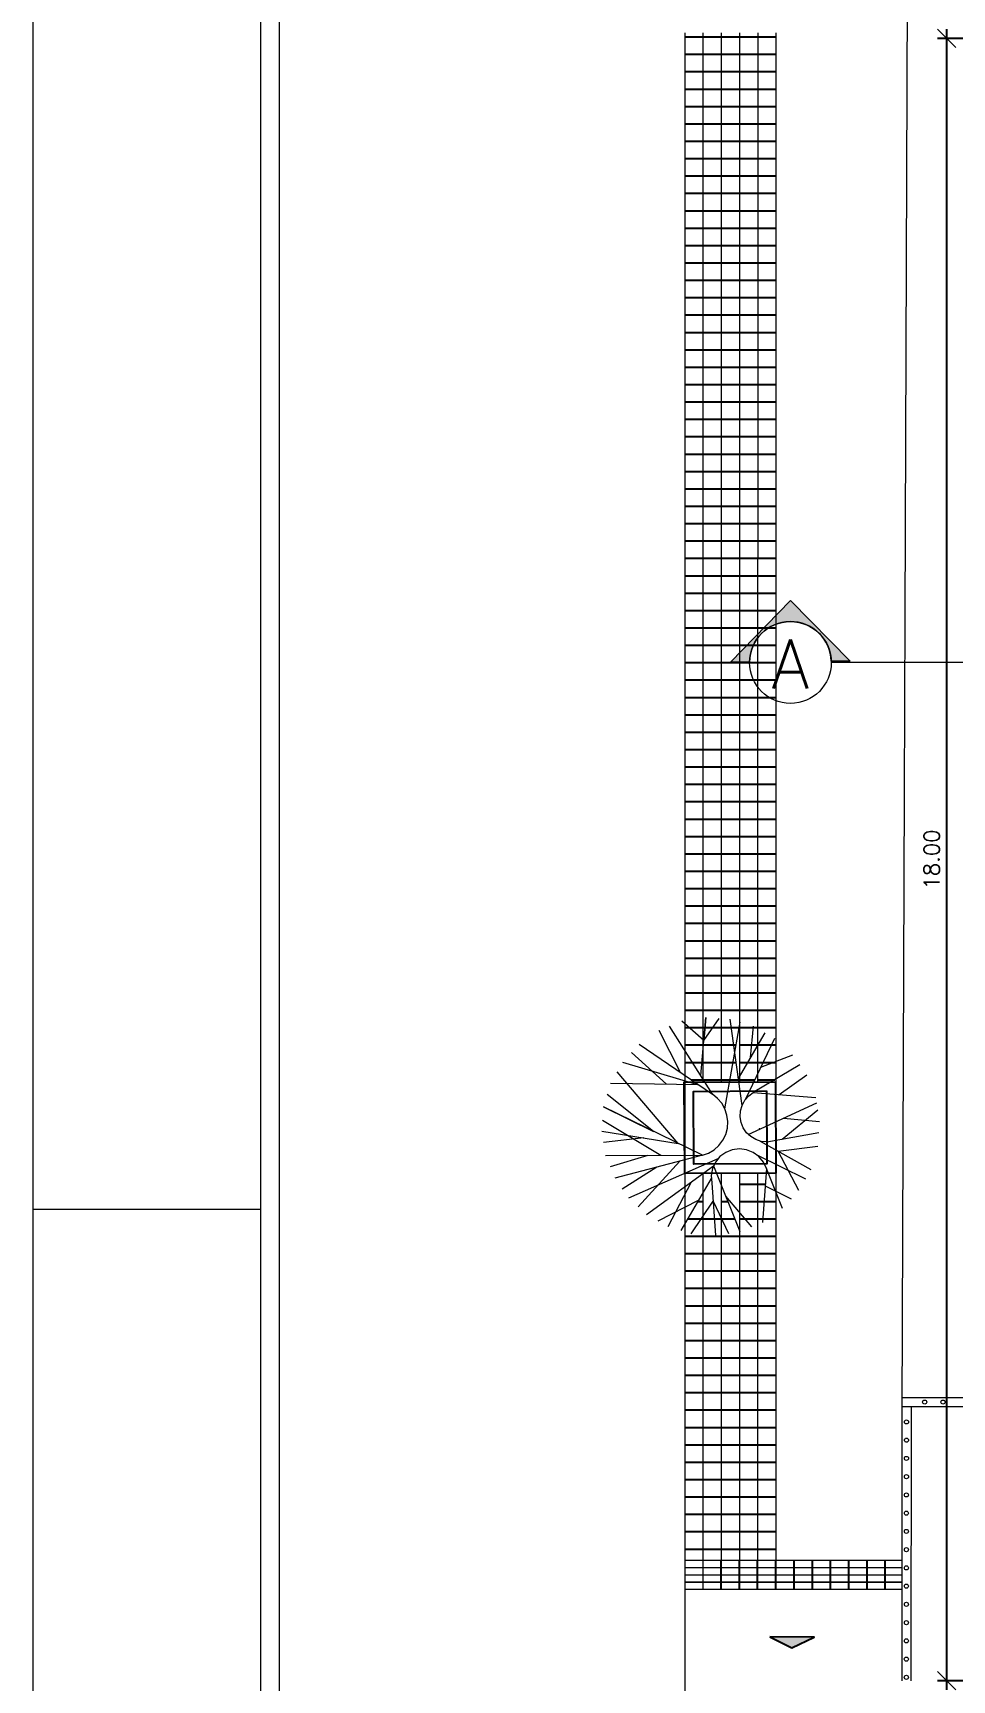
# Model space of a CAD drawing. Header units: millimetres. Extents: x 521 to 1055, y 261 to 520.
# Drawn here: x 655.96 to 666.04, y 486.72 to 504.78 of the extents above; entities that cross this region are included whole.
import ezdxf
from ezdxf.enums import TextEntityAlignment as Align

# ---------------------------------------------------------------- set-up
doc = ezdxf.new("R2010")
doc.units = ezdxf.units.MM
doc.linetypes.add('CONTINU', pattern=[0])
doc.linetypes.add('DASHDOTX2', pattern=[2, 1, -0.5, 0, -0.5])
doc.layers.add('0.1', color=8, linetype='Continuous', lineweight=13)
doc.layers.add('Texto 2', color=1, linetype='Continuous')
doc.styles.add('ROMANS', font='romans')
doc.dimstyles.new('Fares Eng - 50', dxfattribs={"dimscale": 2, "dimtxt": 0.085, "dimasz": 0.1, "dimexe": 0.05, "dimexo": 0.05, "dimgap": 0.04, "dimtad": 1, "dimzin": 4, "dimdsep": 46, "dimtxsty": 'ROMANS', "dimblk1": 'OBLIQUE', "dimblk2": 'OBLIQUE', "dimsah": 1, "dimcen": 0.05, "dimdle": 0.05, "dimclrd": 8, "dimclre": 8, "dimclrt": 8, "dimaunit": 1, "dimadec": 0, "dimazin": 0, "dimtfac": 1, "dimtix": 1, "dimtmove": 2, "dimatfit": 0, "dimldrblk": 'OPEN90', "dimfxl": 1, "dimtolj": 1, "dimtzin": 0, "dimarcsym": 0})
pattern_1 = [(0, (279.22985, 358.23872), (0, 0.1905), [])]

# ---------------------------------------------------------------- blocks, each defined once
blk = doc.blocks.new('_OBLIQUE')
at = {"color": 0, "linetype": 'ByBlock'}
blk.add_line((-0.5, -0.5), (0.5, 0.5), dxfattribs=at)
blk = doc.blocks.new('*D89')
at = {"layer": '0.1', "color": 8, "linetype": 'CONTINU', "lineweight": -2, "transparency": 16777216}
for p, q in [((665.983, 486.617), (665.983, 504.817)), ((666.232, 504.717), (665.883, 504.717)), ((666.232, 486.717), (665.883, 486.717))]:
    blk.add_line(p, q, dxfattribs=at)
at = {"layer": 'DEFPOINTS', "color": 0, "linetype": 'CONTINU', "lineweight": -2, "transparency": 16777216}
for p in [(665.983, 504.717), (666.332, 504.717), (666.332, 486.717)]:
    blk.add_point(p, dxfattribs=at)
at = {"layer": '0.1', "color": 8, "linetype": 'CONTINU', "lineweight": -2, "transparency": 16777216, "xscale": 0.2, "yscale": 0.2, "zscale": 0.2}
for p, rotation in [((665.983, 504.717), 90), ((665.983, 486.717), 270)]:
    blk.add_blockref('_OBLIQUE', p, dxfattribs=dict(at, rotation=rotation))
at = {"layer": '0.1', "color": 8, "linetype": 'CONTINU', "transparency": 16777216, "insert": (665.818, 495.717), "char_height": 0.17, "attachment_point": 5, "rotation": 90, "style": 'ROMANS'}
blk.add_mtext('\\A1;18.00', dxfattribs=at)
blk = doc.blocks.new('_Open90')
at = {"color": 0, "linetype": 'ByBlock', "lineweight": -2}
for p, q in [((0, 0), (-1, 0)), ((-0.5, 0.5), (0, 0)), ((0, 0), (-0.5, -0.5))]:
    blk.add_line(p, q, dxfattribs=at)
blk = doc.blocks.new('Cor-4A')
h = blk.add_hatch(color=1)
edge = h.paths.add_edge_path()
edge.add_line((-0.00005, -0.00732), (-0.00757, 0))
edge.add_line((-0.00757, 0), (-0.00014, 0.00731))
edge.add_line((-0.00014, 0.00731), (-0.00014, 0.005))
edge.add_arc((0, 0), 0.005, 91.6216, 269.468)
edge.add_line((-0.00005, -0.005), (-0.00005, -0.00732))
at = {"linetype": 'DASHDOTX2'}
blk.add_line((0, 0.03735), (0, 0.005), dxfattribs=at)
at = {"color": 1}
blk.add_lwpolyline([(-0.00005, -0.00732), (-0.00757, 0), (-0.00014, 0.00731), (-0.00014, 0.005, 0.98138), (-0.00005, -0.005)], format="xyb", close=True, dxfattribs=at)
blk.add_circle((0, 0), 0.005, dxfattribs=at)
at = {"color": 3, "style": 'ROMANS'}
blk.add_attdef('O', text='', height=0.006, rotation=90, dxfattribs=at).set_placement((0.00019, 0), align=Align.MIDDLE)
blk = doc.blocks.new('ARV1')
for p, q in [((-0.5054, 0.9113), (-0.8423, 1.5681)), ((-0.1407, 1.4161), (0.0989, 1.7605)), ((0.1949, 0.3431), (0.4235, 1.7048)), ((0.4634, 0.4005), (0.2709, 1.7498)), ((0.5923, 1.1492), (0.6377, 1.6415)), ((0.4031, 0.8237), (0.8191, 1.5396)), ((0.5168, 0.4952), (0.9711, 1.4544)), ((-0.7238, 0.7245), (-1.2729, 1.2194)), ((0.755, 0.9984), (1.2545, 1.1977)), ((1.0437, 0.573), (1.4738, 0.8844)), ((0.5591, -0.0523), (1.6313, 0.447)), ((1.095, -0.1252), (1.6493, 0.337)), ((-0.8061, -0.388), (-1.7211, 0.152)), ((1.1112, 0.2048), (1.6793, 0.1529)), ((-1.0745, -0.1172), (-1.7031, -0.1904)), ((0.7476, -0.1574), (1.5471, -0.5954)), ((0.8557, -0.1699), (1.6686, -0.0184)), ((-1.0074, -0.3893), (-1.5974, -0.572)), ((0.0893, -0.4358), (-1.3067, -1.0613)), ((-0.506, -0.477), (-1.1567, -1.1971)), ((0.6958, -0.3704), (1.4637, -0.7442)), ((-0.8667, -0.5727), (-1.4069, -0.9182)), ((-0.0159, -0.7468), (-0.4854, -1.5654)), ((-0.3293, -0.8064), (-0.6899, -1.5051)), ((-0.0071, -0.8135), (0.0586, -1.6373)), ((0.2097, -1.0193), (0.6221, -1.4999)), ((0.83, -0.8592), (1.2412, -1.0601)), ((-0.2148, -1.0934), (-0.845, -1.418))]:
    blk.add_line(p, q)
for points in [[(-1.1556, 1.349), (-0.0013, 0.5719), (-0.6793, 1.6344)], [(-0.1872, 0.8633), (-0.1108, 1.7737), (-0.1407, 1.4161), (-0.4881, 1.7122)], [(-1.4123, 1.0654), (-0.2215, 0.7202), (-1.5994, 0.732)], [(1.365, 1.0398), (0.638, 0.6035), (1.6177, 0.5303)], [(-1.7315, -0.0163), (-0.5369, -0.1994), (-1.4972, 0.9138)], [(-1.67, -0.3938), (-0.1549, -0.3836), (-1.7076, 0.3652), (-0.9208, -0.0143), (-1.6507, 0.558)], [(-0.1549, -0.3836), (-0.0593, -0.3487), (0.0278, -0.2962), (0.1033, -0.2277), (0.1642, -0.1462), (0.2083, -0.0545), (0.2342, 0.044), (0.2404, 0.1456), (0.2272, 0.2464), (0.1949, 0.3431), (0.1448, 0.4315), (0.0786, 0.5088), (-0.0013, 0.5719)], [(0.8557, -0.1699), (0.7651, -0.1613), (0.679, -0.1335), (0.6007, -0.0877), (0.5344, -0.0259), (0.483, 0.0489), (0.4489, 0.1331), (0.434, 0.2225), (0.439, 0.3131), (0.4634, 0.4005), (0.5062, 0.4804), (0.5654, 0.5493), (0.638, 0.6035)], [(1.36, -0.9289), (1.0306, -0.3125), (1.6553, -0.2288)], [(-0.1549, -0.3836), (-0.1549, -0.3836), (-1.526, -0.748)], [(0.849, -0.5865), (0.8014, -0.4854), (0.7301, -0.3991), (0.6394, -0.3338), (0.5353, -0.2931), (0.4242, -0.2796), (0.3134, -0.2945), (0.2099, -0.3365), (0.12, -0.4031), (0.0498, -0.4901), (0.0033, -0.5918), (-0.016, -0.702), (-0.0071, -0.8135)], [(-1.0233, -1.3179), (0.0189, -0.5497), (0.436, -1.5757)], [(1.1033, -1.2124), (0.849, -0.5865), (0.79, -1.4316)], [(-0.3231, -1.6133), (0.0157, -1.1009), (0.262, -1.6039)]]:
    blk.add_lwpolyline(points)
blk = doc.blocks.new('SET1')
at = {"layer": 'Texto 2'}
blk.add_hatch(color=8, dxfattribs=at).paths.add_polyline_path([(0.282, 0.232), (-0.113, 0.138), (-0.282, -0.232)])
at = {"layer": 'Texto 2', "color": 1}
blk.add_lwpolyline([(-0.282, -0.232), (-0.113, 0.138), (0.282, 0.232)], close=True, dxfattribs=at)

msp = doc.modelspace()

# ---------------------------------------------------------------- hatches: boundary and pattern name
at = {"layer": '0.1', "linetype": 'CONTINU', "lineweight": -2}
h = msp.add_hatch(dxfattribs=at)
h.set_pattern_fill('LINE,_O', color=8, scale=0.06, double=1)
h.set_pattern_definition(pattern_1)
h.paths.add_polyline_path([(663.3102, 504.77691, -0.00028774), (663.31018, 504.78554), (663.1102, 504.77952), (663.10988, 493.9166), (663.30988, 493.74432)])
h.paths.add_polyline_path([(663.5102, 504.77719, -0.00049218), (663.51017, 504.79155), (663.3102, 504.78554), (663.30986, 493.31028), (663.33083, 493.27705), (663.50986, 493.27793)])
h.paths.add_polyline_path([(663.7102, 504.77747, -0.00070801), (663.71017, 504.79757), (663.51017, 504.79155, 0.00049218), (663.5102, 504.77719), (663.50986, 493.27793), (663.60255, 493.27839), (663.70988, 493.89777)])
h.paths.add_polyline_path([(663.9102, 504.77776, -0.00093621), (663.91017, 504.80359), (663.71017, 504.79757, 0.00070801), (663.7102, 504.77747), (663.70986, 493.3373), (663.90987, 493.67738)])
h.paths.add_polyline_path([(664.11, 497.88092), (664.10806, 497.88092), (664.11, 497.88292), (664.1102, 504.77806, -0.00117788), (664.11018, 504.80961), (663.91017, 504.80359, 0.00093621), (663.9102, 504.77776), (663.90987, 493.36448), (663.94594, 493.43963), (664.10987, 493.50404)])
h = msp.add_hatch(dxfattribs=at)
h.set_pattern_fill('LINE,_O', color=8, scale=0.06, double=1)
h.set_pattern_definition(pattern_1)
h.paths.add_polyline_path([(663.30988, 493.74432), (663.10988, 493.9166), (663.10987, 493.62735), (663.2858, 493.34843), (663.30987, 493.61829)])
h.paths.add_polyline_path([(663.10987, 493.62735), (663.10987, 493.35149), (663.22, 493.2765), (663.30986, 493.27694), (663.30986, 493.31028)])
h.paths.add_polyline_path([(663.65933, 493.60607), (663.60255, 493.27839), (663.70426, 493.27889)])
h.paths.add_polyline_path([(663.90987, 493.67738), (663.70986, 493.3373), (663.70986, 493.27892), (663.86917, 493.2797), (663.90987, 493.36448)])
h.paths.add_polyline_path([(664.10987, 493.50404), (663.94594, 493.43963), (663.90987, 493.36448), (663.90986, 493.2799), (664.05987, 493.28064), (664.10986, 493.31029)])
h = msp.add_hatch(dxfattribs=at)
h.set_pattern_fill('LINE,_O', color=8, scale=0.06, double=1)
h.set_pattern_definition(pattern_1)
h.paths.add_polyline_path([(663.30983, 492.06582), (663.10982, 491.7213), (663.10971, 488.03699), (663.30971, 488.03699)])
h.paths.add_polyline_path([(663.50982, 491.78819), (663.42061, 491.97281), (663.30982, 491.80715), (663.30971, 488.03699), (663.50971, 488.03698)])
h.paths.add_polyline_path([(663.70982, 491.64705), (663.50983, 492.14649), (663.50971, 488.03698), (663.70971, 488.03697)])
h.paths.add_polyline_path([(663.90983, 492.27989), (663.70983, 492.2789), (663.70971, 488.03697), (663.90971, 488.03697)])
h.paths.add_polyline_path([(664.10983, 492.0699), (664.10457, 492.08303), (663.99148, 492.13902), (664.00209, 492.28035), (663.90983, 492.27989), (663.90971, 488.03697), (664.10971, 488.03696)])

# ---------------------------------------------------------------- linework, layer by layer
at = {"layer": '0.1', "color": 8}
for p, q in [((665.55276, 506.1039), (665.49153, 489.67899)), ((663.1102, 504.77663), (663.10883, 458.12207)), ((663.3102, 504.77662), (663.30986, 493.27694)), ((663.5102, 504.77662), (663.50986, 493.27694)), ((663.7102, 504.77661), (663.70986, 493.27693)), ((663.9102, 504.77661), (663.90986, 493.27693)), ((664.1102, 504.7766), (664.10986, 493.27692)), ((663.30983, 492.27693), (663.3097, 487.71699)), ((663.50983, 492.27693), (663.5097, 487.71698)), ((663.70983, 492.27692), (663.7097, 487.71697)), ((663.90983, 492.27691), (663.9097, 487.71697)), ((664.10983, 492.27691), (664.1097, 487.71696)), ((655.96365, 491.88495), (658.46365, 491.88495)), ((665.49153, 489.67899), (665.49056, 486.71689)), ((665.59153, 489.67896), (665.59056, 486.71686)), ((665.59168, 489.71692), (665.59153, 489.67862)), ((665.49059, 487.71692), (663.1097, 487.71699))]:
    msp.add_line(p, q, dxfattribs=at)
at = {"layer": '0.1', "color": 8, "linetype": 'CONTINU'}
for p, q in [((667.30272, 489.81692), (665.49204, 489.81618)), ((667.20272, 489.71692), (665.49167, 489.71692))]:
    msp.add_line(p, q, dxfattribs=at)
at = {"layer": '0.1', "color": 8, "linetype": 'CONTINU', "lineweight": -2}
for p, q in [((663.5097, 487.71698), (663.50971, 488.03698)), ((663.7097, 487.71697), (663.70971, 488.03697)), ((663.9097, 487.71697), (663.90971, 488.03697)), ((664.1097, 487.71696), (664.10971, 488.03696)), ((664.3097, 487.71696), (664.30971, 488.03696)), ((664.5097, 487.71695), (664.50971, 488.03695)), ((664.7097, 487.71694), (664.70971, 488.03694)), ((664.9097, 487.71694), (664.90971, 488.03694)), ((665.1097, 487.71693), (665.10971, 488.03693)), ((665.3097, 487.71693), (665.30971, 488.03693))]:
    msp.add_line(p, q, dxfattribs=at)
at = {"layer": '0.1', "color": 8}
for points in [[(782.16805, 519.88495), (655.96365, 519.88495), (655.96365, 435.88495), (782.16805, 435.88495)], [(658.46365, 436.88495), (658.46365, 518.88495), (781.16805, 518.88495), (781.16805, 436.88495)]]:
    msp.add_lwpolyline(points, close=True, dxfattribs=at)
msp.add_lwpolyline([(765.34805, 517.68495, 0.41421356), (764.34805, 518.68495), (659.66365, 518.68495, 0.41421356), (658.66365, 517.68495), (658.66365, 444.08495, 0.41421356), (659.66365, 443.08495), (764.34805, 443.08495, 0.41421356), (765.34805, 444.08495)], format="xyb", close=True, dxfattribs=at)
at = {"layer": '0.1', "color": 8, "linetype": 'CONTINU', "lineweight": -2}
for points in [[(664.10489, 493.28087), (664.10982, 492.28088), (663.10983, 492.27594), (663.1049, 493.27593), (664.10489, 493.28087)], [(664.00538, 493.18037), (664.00933, 492.38038), (663.20934, 492.37644), (663.20539, 493.17643), (664.00538, 493.18037)]]:
    msp.add_lwpolyline(points, dxfattribs=at)
at = {"layer": '0.1', "color": 8, "const_width": 0.015}
for points in [[(665.49344, 488.03692), (663.10971, 488.03699)], [(665.49344, 487.95692), (663.10971, 487.95699)], [(665.49365, 487.87692), (663.1097, 487.87699)], [(665.49385, 487.79692), (663.1097, 487.79699)], [(665.49406, 487.71692), (663.1097, 487.71699)]]:
    msp.add_lwpolyline(points, dxfattribs=at)
at = {"layer": '0.1', "color": 8}
for centre in [(665.74156, 489.7706), (665.94156, 489.7706), (665.54149, 489.55337), (665.54143, 489.35337), (665.54136, 489.15337), (665.5413, 488.95337), (665.54123, 488.75337), (665.54117, 488.55337), (665.5411, 488.35337), (665.54103, 488.15337), (665.54097, 487.95337), (665.5409, 487.75337), (665.54084, 487.55337), (665.54077, 487.35337), (665.54071, 487.15337), (665.54064, 486.95337), (665.54058, 486.75337)]:
    msp.add_circle(centre, 0.0225, dxfattribs=at)
at = {"layer": '0.1', "color": 8, "linetype": 'Continuous'}
msp.add_point((663.92972, 492.76624), dxfattribs=at)

# ---------------------------------------------------------------- block references
at = {"layer": '0.1', "color": 8}
ref = msp.add_blockref('Cor-4A', (664.26944, 497.87682), dxfattribs=dict(at, xscale=89.59999999999991, yscale=89.59999999999991, zscale=89.59999999999991, rotation=270))
ref.add_attrib('O', 'A', dxfattribs={"layer": '0', "color": 3, "height": 0.5376, "style": 'ROMANS', "text_generation_flag": 2}).set_placement((664.26944, 497.85943), align=Align.MIDDLE)
at = {"layer": '0.1', "color": 8, "linetype": 'Continuous', "xscale": 0.6999999999999911, "yscale": 0.6999999999999911, "zscale": 0.6999999999999911, "rotation": 359.6992061989453}
msp.add_blockref('ARV1', (663.41367, 492.74349), dxfattribs=at)
at = {"layer": '0.1', "color": 8, "xscale": -0.6666666666665751, "yscale": 0.6666666666667425, "zscale": 0.6666666666666666, "rotation": 218.9906337436263}
msp.add_blockref('SET1', (664.28661, 487.19483), dxfattribs=at)

# ---------------------------------------------------------------- dimensions: what is measured, and where the dimension line sits
at = {"layer": '0.1', "color": 8, "linetype": 'CONTINU'}
dim = msp.add_linear_dim(base=(665.98291, 504.71692), p1=(666.33215, 486.71692), p2=(666.33215, 504.71692), angle=90, dimstyle='Fares Eng - 50', dxfattribs=at)
dim.commit()
dim.dimension.update_dxf_attribs({"geometry": '*D89', "text_midpoint": (665.81791, 495.71692)})

doc.saveas('drawing.dxf')
